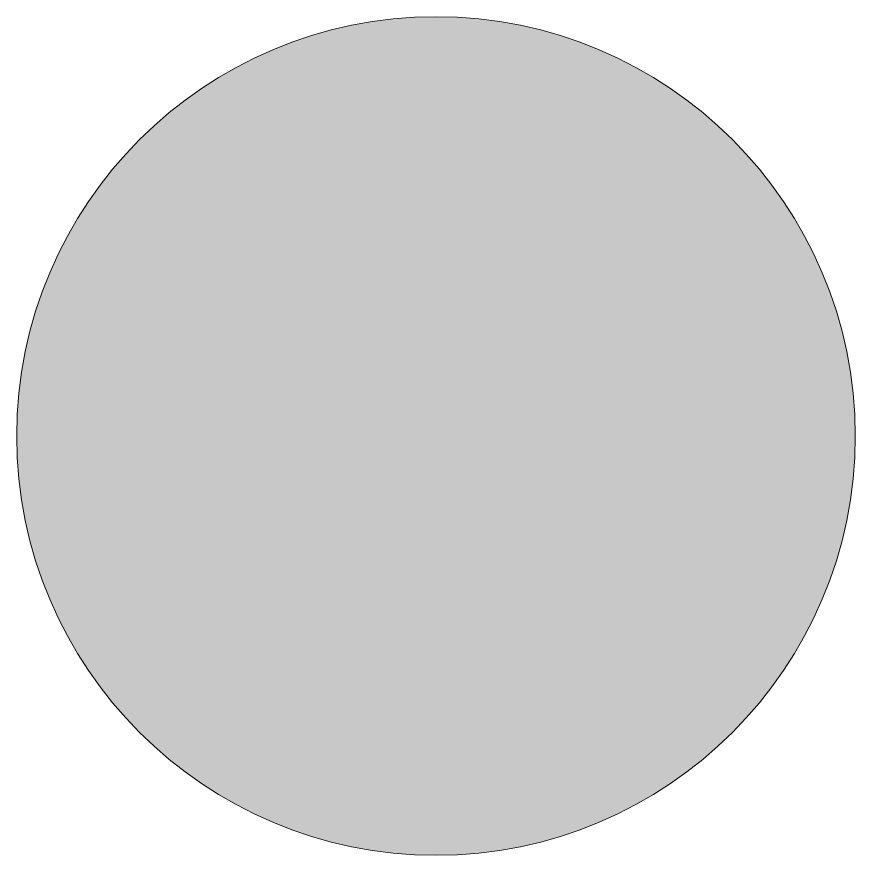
# Model space of a CAD drawing. Header units: inches. Extents: x -25 to 3711, y -26 to 945.
# Drawn here: x 2847 to 3711, y 0 to 864 of the extents above; entities that cross this region are included whole.
import ezdxf

# ---------------------------------------------------------------- set-up
doc = ezdxf.new("R2010")
doc.units = ezdxf.units.IN
doc.header["$MEASUREMENT"] = 0
doc.layers.add('_U+0421_U+043B_U+043E_U+0439 1', color=7, linetype='Continuous')

# ---------------------------------------------------------------- blocks, each defined once
blk = doc.blocks.new('block 2')
at = {"layer": '_U+0421_U+043B_U+043E_U+0439 1', "true_color": 0xff0000}
h = blk.add_hatch(color=1, dxfattribs=at)
h.dxf.hatch_style = 2
edge = h.paths.add_edge_path()
edge.add_spline(control_points=[(3711.01, 432), (3711.01, 193.41), (3517.6, 0), (3279.01, 0), (3040.43, 0), (2847.01, 193.41), (2847.01, 432), (2847.01, 670.59), (3040.43, 864), (3279.01, 864), (3517.6, 864), (3711.01, 670.59), (3711.01, 432)], knot_values=[0, 0, 0, 0, 1, 1, 1, 2, 2, 2, 3, 3, 3, 4, 4, 4, 4], degree=3, periodic=1)
at = {"layer": '_U+0421_U+043B_U+043E_U+0439 1', "lineweight": 0}
blk.add_open_spline([(3711.01, 432), (3711.01, 193.41), (3517.6, 0), (3279.01, 0), (3040.43, 0), (2847.01, 193.41), (2847.01, 432), (2847.01, 670.59), (3040.43, 864), (3279.01, 864), (3517.6, 864), (3711.01, 670.59), (3711.01, 432)], degree=3, knots=[0, 0, 0, 0, 1, 1, 1, 2, 2, 2, 3, 3, 3, 4, 4, 4, 4], dxfattribs=at)

msp = doc.modelspace()

# ---------------------------------------------------------------- block references
at = {"layer": '_U+0421_U+043B_U+043E_U+0439 1'}
msp.add_blockref('block 2', (0, 0), dxfattribs=at)

doc.saveas('drawing.dxf')
